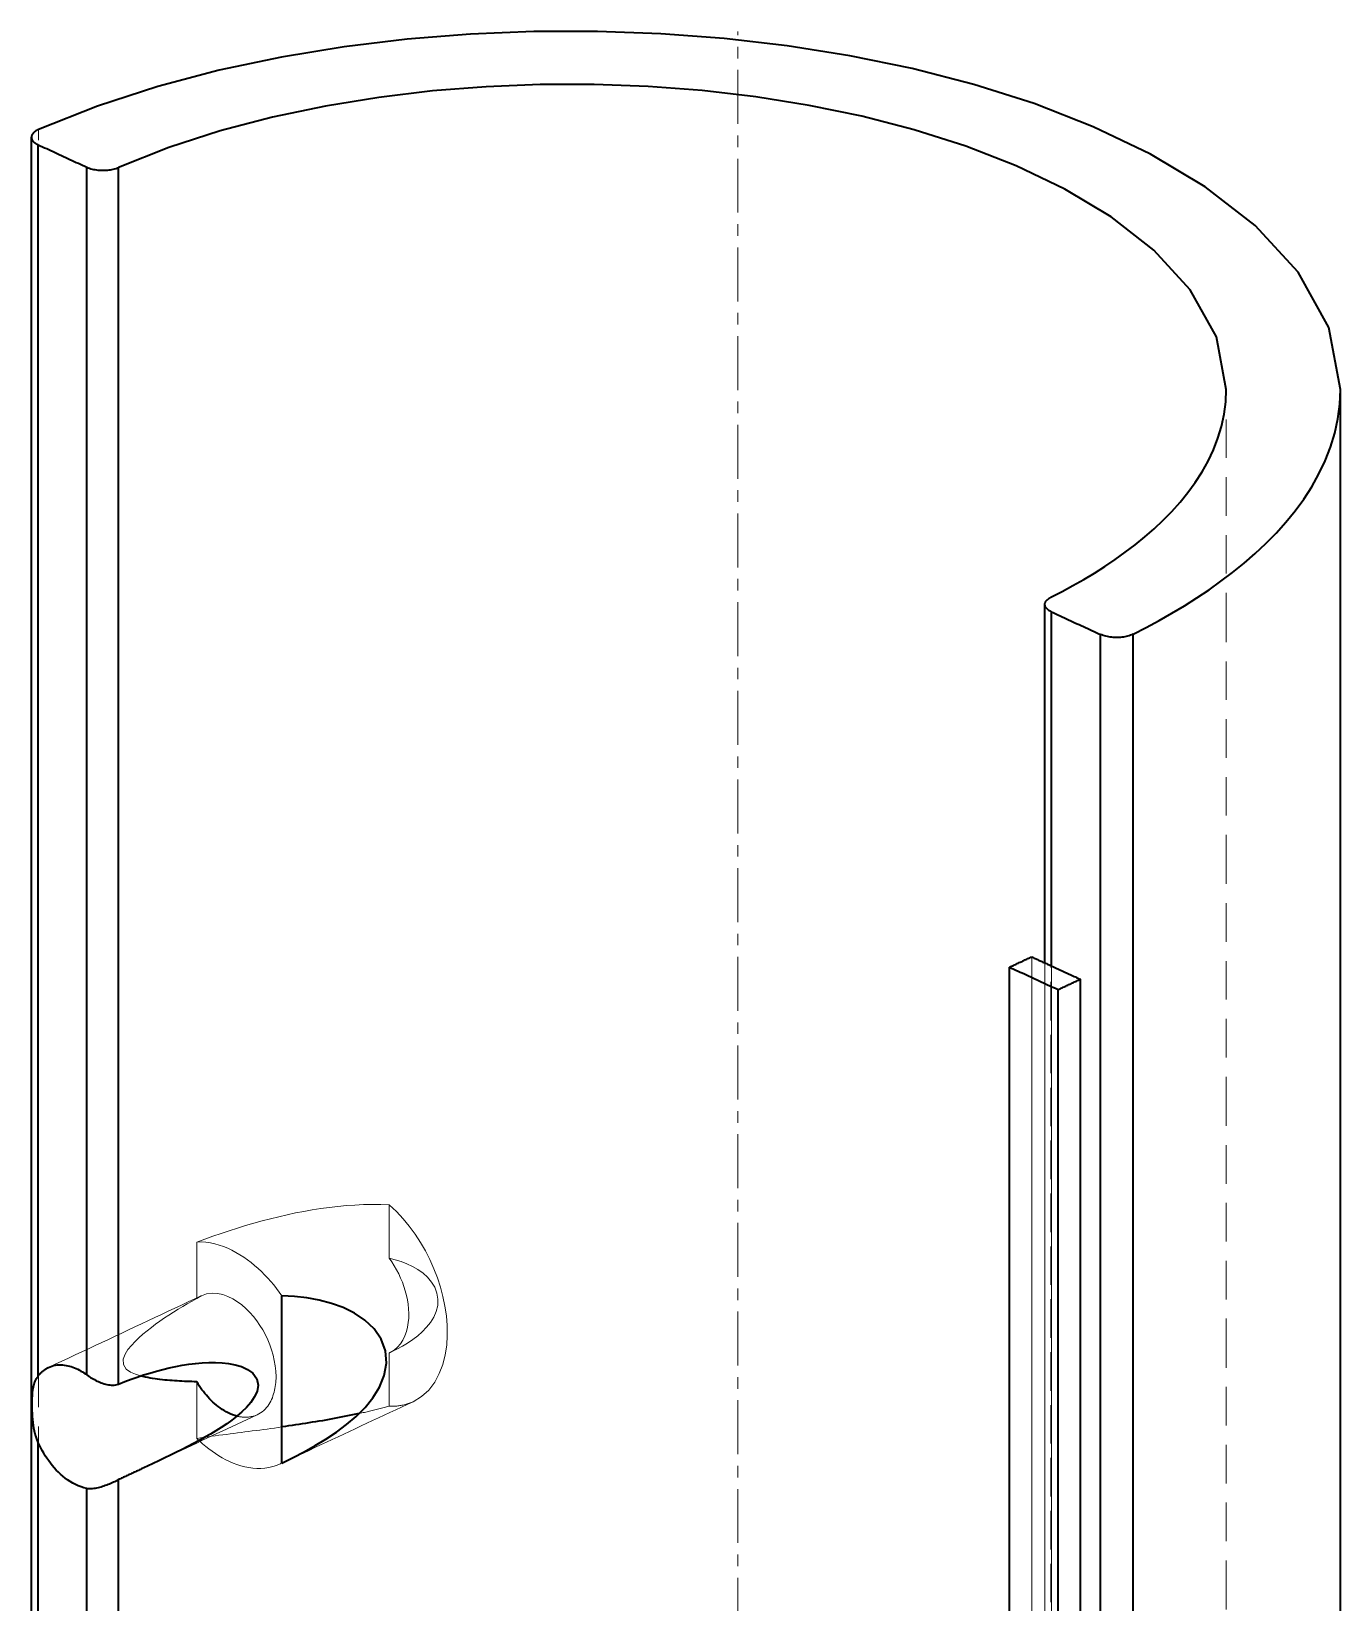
# Model space of a CAD drawing. Header units: millimetres. Extents: x 10 to 410, y 10 to 287.
# Drawn here: x 331.84 to 348.81, y 157.63 to 178 of the extents above; entities that cross this region are included whole.
import ezdxf

# ---------------------------------------------------------------- set-up
doc = ezdxf.new("R2010")
doc.units = ezdxf.units.MM
doc.linetypes.add('CENTER', pattern=[1.15, 0.7, -0.15, 0.15, -0.15])
doc.linetypes.add('DASHED', pattern=[0.75, 0.5, -0.25])
for name, color, linetype, lineweight in [('CENTER', 4, 'CENTER', 13), ('HIDDEN', 8, 'DASHED', 18), ('VISIBLE', 7, 'CONTINUOUS', 35)]:
    doc.layers.add(name, color=color, linetype=linetype, lineweight=lineweight)

msp = doc.modelspace()

# ---------------------------------------------------------------- linework, layer by layer
at = {"layer": 'CENTER'}
msp.add_line((341, 94), (341, 178), dxfattribs=at)
at = {"layer": 'HIDDEN'}
for points in [[(331.933, 104.587), (331.933, 107.723), (331.933, 110.86), (331.933, 113.997), (331.933, 117.133), (331.933, 120.27), (331.933, 123.406), (331.933, 126.543), (331.933, 129.679), (331.933, 132.816), (331.933, 135.953), (331.933, 139.089), (331.933, 142.226), (331.933, 145.362), (331.933, 148.499), (331.933, 151.635), (331.933, 154.772), (331.933, 157.909), (331.933, 161.045), (331.933, 164.182), (331.933, 167.318), (331.933, 170.455), (331.933, 173.591), (331.933, 176.728)], [(347.331, 101.215), (347.331, 104.351), (347.331, 107.488), (347.331, 110.624), (347.331, 113.761), (347.331, 116.897), (347.331, 120.034), (347.331, 123.171), (347.331, 126.307), (347.331, 129.444), (347.331, 132.58), (347.331, 135.717), (347.331, 138.853), (347.331, 141.99), (347.331, 145.127), (347.331, 148.263), (347.331, 151.4), (347.331, 154.536), (347.331, 157.673), (347.331, 160.809), (347.331, 163.946), (347.331, 167.082), (347.331, 170.219), (347.331, 173.356)], [(345.058, 154.887), (345.058, 155.573), (345.058, 156.259), (345.058, 156.945), (345.058, 157.631), (345.058, 158.317), (345.058, 159.003), (345.058, 159.689), (345.058, 160.374), (345.058, 161.06), (345.058, 161.746), (345.058, 162.432), (345.058, 163.118), (345.058, 163.804), (345.058, 164.49), (345.058, 165.176), (345.058, 165.862), (345.058, 166.548), (345.058, 167.234), (345.058, 167.92), (345.058, 168.606), (345.058, 169.292), (345.058, 169.978), (345.058, 170.663)], [(344.808, 154.768), (344.808, 155.256), (344.808, 155.745), (344.808, 156.233), (344.808, 156.721), (344.808, 157.21), (344.808, 157.698), (344.808, 158.187), (344.808, 158.675), (344.808, 159.163), (344.808, 159.652), (344.808, 160.14), (344.808, 160.628), (344.808, 161.117), (344.808, 161.605), (344.808, 162.094), (344.808, 162.582), (344.808, 163.07), (344.808, 163.559), (344.808, 164.047), (344.808, 164.536), (344.808, 165.024), (344.808, 165.512), (344.808, 166.001)], [(344.979, 154.84), (344.979, 155.322), (344.979, 155.803), (344.979, 156.285), (344.979, 156.767), (344.979, 157.249), (344.979, 157.731), (344.979, 158.213), (344.979, 158.694), (344.979, 159.176), (344.979, 159.658), (344.979, 160.14), (344.979, 160.622), (344.979, 161.103), (344.979, 161.585), (344.979, 162.067), (344.979, 162.549), (344.979, 163.031), (344.979, 163.513), (344.979, 163.994), (344.979, 164.476), (344.979, 164.958), (344.979, 165.44), (344.979, 165.922)], [(345.067, 154.812), (345.067, 155.293), (345.067, 155.774), (345.067, 156.255), (345.067, 156.737), (345.067, 157.218), (345.067, 157.699), (345.067, 158.181), (345.067, 158.662), (345.067, 159.143), (345.067, 159.624), (345.067, 160.106), (345.067, 160.587), (345.067, 161.068), (345.067, 161.55), (345.067, 162.031), (345.067, 162.512), (345.067, 162.994), (345.067, 163.475), (345.067, 163.956), (345.067, 164.437), (345.067, 164.919), (345.067, 165.4), (345.067, 165.881)], [(333.984, 162.302), (334.088, 162.34), (334.193, 162.378), (334.298, 162.414), (334.404, 162.449), (334.51, 162.483), (334.616, 162.515), (334.723, 162.547), (334.83, 162.576), (334.938, 162.604), (335.046, 162.631), (335.154, 162.656), (335.263, 162.679), (335.372, 162.7), (335.482, 162.719), (335.592, 162.736), (335.702, 162.751), (335.813, 162.764), (335.923, 162.774), (336.034, 162.782), (336.145, 162.787), (336.257, 162.789), (336.368, 162.789), (336.479, 162.785)], [(336.479, 162.093), (336.479, 162.123), (336.479, 162.153), (336.479, 162.183), (336.479, 162.213), (336.479, 162.243), (336.479, 162.273), (336.479, 162.304), (336.479, 162.334), (336.479, 162.364), (336.479, 162.394), (336.479, 162.424), (336.479, 162.454), (336.479, 162.484), (336.479, 162.514), (336.479, 162.544), (336.479, 162.574), (336.479, 162.604), (336.479, 162.634), (336.479, 162.664), (336.479, 162.695), (336.479, 162.725), (336.479, 162.755), (336.479, 162.785)], [(336.788, 160.232), (336.897, 160.298), (336.991, 160.383), (337.068, 160.484), (337.128, 160.596), (337.173, 160.715), (337.205, 160.838), (337.224, 160.964), (337.232, 161.091), (337.23, 161.218), (337.22, 161.345), (337.201, 161.471), (337.175, 161.595), (337.142, 161.718), (337.103, 161.839), (337.057, 161.957), (337.005, 162.074), (336.947, 162.187), (336.883, 162.297), (336.814, 162.404), (336.739, 162.506), (336.658, 162.604), (336.572, 162.698), (336.479, 162.785)], [(333.984, 162.302), (334.043, 162.303), (334.102, 162.299), (334.16, 162.291), (334.218, 162.278), (334.275, 162.262), (334.331, 162.243), (334.386, 162.221), (334.439, 162.196), (334.492, 162.168), (334.543, 162.138), (334.592, 162.106), (334.641, 162.072), (334.688, 162.036), (334.734, 161.999), (334.778, 161.96), (334.821, 161.92), (334.863, 161.878), (334.904, 161.835), (334.943, 161.791), (334.981, 161.746), (335.018, 161.699), (335.054, 161.652), (335.088, 161.604)], [(333.984, 161.569), (333.984, 161.6), (333.984, 161.632), (333.984, 161.664), (333.984, 161.696), (333.984, 161.728), (333.984, 161.76), (333.984, 161.792), (333.984, 161.824), (333.984, 161.855), (333.984, 161.887), (333.984, 161.919), (333.984, 161.951), (333.984, 161.983), (333.984, 162.015), (333.984, 162.047), (333.984, 162.079), (333.984, 162.11), (333.984, 162.142), (333.984, 162.174), (333.984, 162.206), (333.984, 162.238), (333.984, 162.27), (333.984, 162.302)], [(336.506, 160.877), (336.578, 160.913), (336.649, 160.951), (336.717, 160.992), (336.784, 161.037), (336.848, 161.086), (336.908, 161.139), (336.964, 161.197), (337.014, 161.26), (337.056, 161.329), (337.088, 161.403), (337.107, 161.481), (337.111, 161.561), (337.098, 161.64), (337.07, 161.715), (337.028, 161.784), (336.976, 161.845), (336.917, 161.899), (336.851, 161.945), (336.781, 161.985), (336.709, 162.02), (336.634, 162.049), (336.557, 162.073), (336.479, 162.093)], [(336.489, 160.87), (336.541, 160.899), (336.586, 160.937), (336.625, 160.982), (336.657, 161.032), (336.683, 161.086), (336.703, 161.142), (336.717, 161.199), (336.726, 161.258), (336.732, 161.317), (336.733, 161.376), (336.73, 161.436), (336.724, 161.495), (336.715, 161.553), (336.702, 161.611), (336.687, 161.669), (336.67, 161.726), (336.65, 161.781), (336.627, 161.836), (336.602, 161.89), (336.575, 161.943), (336.545, 161.994), (336.513, 162.044), (336.479, 162.093)], [(332.063, 160.677), (332.149, 160.717), (332.235, 160.758), (332.321, 160.798), (332.408, 160.839), (332.494, 160.879), (332.58, 160.919), (332.666, 160.96), (332.752, 161), (332.839, 161.04), (332.925, 161.081), (333.011, 161.121), (333.097, 161.162), (333.183, 161.202), (333.269, 161.242), (333.356, 161.283), (333.442, 161.323), (333.528, 161.363), (333.614, 161.404), (333.7, 161.444), (333.787, 161.485), (333.873, 161.525), (333.959, 161.565), (334.045, 161.606)], [(333.255, 160.566), (333.189, 160.587), (333.125, 160.615), (333.069, 160.656), (333.032, 160.714), (333.031, 160.783), (333.055, 160.849), (333.092, 160.908), (333.136, 160.962), (333.184, 161.013), (333.234, 161.062), (333.286, 161.108), (333.34, 161.152), (333.395, 161.196), (333.45, 161.237), (333.507, 161.278), (333.565, 161.318), (333.623, 161.356), (333.682, 161.394), (333.741, 161.43), (333.801, 161.466), (333.861, 161.501), (333.922, 161.535), (333.984, 161.569)], [(333.984, 161.569), (333.986, 161.57), (333.989, 161.572), (333.991, 161.574), (333.994, 161.576), (333.996, 161.578), (333.999, 161.579), (334.001, 161.581), (334.004, 161.583), (334.007, 161.585), (334.009, 161.586), (334.012, 161.588), (334.015, 161.59), (334.017, 161.591), (334.02, 161.593), (334.023, 161.594), (334.026, 161.596), (334.028, 161.597), (334.031, 161.599), (334.034, 161.6), (334.037, 161.602), (334.039, 161.603), (334.042, 161.604), (334.045, 161.606)], [(334.045, 161.606), (334.112, 161.629), (334.182, 161.638), (334.253, 161.635), (334.322, 161.62), (334.388, 161.597), (334.452, 161.566), (334.512, 161.528), (334.569, 161.486), (334.622, 161.44), (334.672, 161.389), (334.719, 161.336), (334.762, 161.28), (334.802, 161.222), (334.839, 161.162), (334.873, 161.099), (334.903, 161.036), (334.93, 160.97), (334.954, 160.903), (334.973, 160.835), (334.989, 160.766), (335.001, 160.697), (335.009, 160.626), (335.011, 160.556)], [(336.479, 160.865), (336.48, 160.866), (336.481, 160.866), (336.483, 160.867), (336.484, 160.867), (336.485, 160.868), (336.486, 160.868), (336.487, 160.869), (336.488, 160.869), (336.489, 160.87), (336.491, 160.87), (336.492, 160.871), (336.493, 160.871), (336.494, 160.872), (336.495, 160.872), (336.496, 160.873), (336.498, 160.873), (336.499, 160.874), (336.5, 160.875), (336.501, 160.875), (336.502, 160.876), (336.503, 160.876), (336.504, 160.877), (336.506, 160.877)], [(336.479, 160.865), (336.48, 160.865), (336.48, 160.865), (336.48, 160.866), (336.481, 160.866), (336.481, 160.866), (336.482, 160.866), (336.482, 160.866), (336.483, 160.867), (336.483, 160.867), (336.484, 160.867), (336.484, 160.867), (336.484, 160.867), (336.485, 160.868), (336.485, 160.868), (336.486, 160.868), (336.486, 160.868), (336.487, 160.868), (336.487, 160.869), (336.488, 160.869), (336.488, 160.869), (336.488, 160.869), (336.489, 160.869), (336.489, 160.87)], [(336.479, 160.173), (336.479, 160.203), (336.479, 160.233), (336.479, 160.264), (336.479, 160.294), (336.479, 160.324), (336.479, 160.354), (336.479, 160.384), (336.479, 160.414), (336.479, 160.444), (336.479, 160.474), (336.479, 160.504), (336.479, 160.534), (336.479, 160.564), (336.479, 160.594), (336.479, 160.624), (336.479, 160.654), (336.479, 160.685), (336.479, 160.715), (336.479, 160.745), (336.479, 160.775), (336.479, 160.805), (336.479, 160.835), (336.479, 160.865)], [(336.489, 160.87), (336.49, 160.87), (336.491, 160.87), (336.491, 160.871), (336.492, 160.871), (336.493, 160.871), (336.494, 160.872), (336.494, 160.872), (336.495, 160.872), (336.496, 160.873), (336.496, 160.873), (336.497, 160.873), (336.498, 160.874), (336.499, 160.874), (336.499, 160.874), (336.5, 160.875), (336.501, 160.875), (336.501, 160.875), (336.502, 160.876), (336.503, 160.876), (336.503, 160.876), (336.504, 160.877), (336.505, 160.877), (336.506, 160.877)], [(335.011, 160.556), (335.011, 160.53), (335.01, 160.505), (335.008, 160.48), (335.006, 160.455), (335.002, 160.43), (334.998, 160.405), (334.993, 160.38), (334.987, 160.356), (334.98, 160.332), (334.972, 160.308), (334.964, 160.284), (334.954, 160.261), (334.943, 160.238), (334.93, 160.216), (334.917, 160.195), (334.903, 160.174), (334.887, 160.155), (334.87, 160.136), (334.852, 160.119), (334.832, 160.102), (334.812, 160.088), (334.79, 160.075), (334.768, 160.063)], [(333.984, 159.757), (333.984, 159.789), (333.984, 159.821), (333.984, 159.853), (333.984, 159.885), (333.984, 159.916), (333.984, 159.948), (333.984, 159.98), (333.984, 160.012), (333.984, 160.044), (333.984, 160.076), (333.984, 160.108), (333.984, 160.14), (333.984, 160.171), (333.984, 160.203), (333.984, 160.235), (333.984, 160.267), (333.984, 160.299), (333.984, 160.331), (333.984, 160.363), (333.984, 160.395), (333.984, 160.426), (333.984, 160.458), (333.984, 160.49)], [(335.066, 159.426), (335.141, 159.461), (335.216, 159.496), (335.291, 159.531), (335.366, 159.566), (335.441, 159.601), (335.515, 159.636), (335.59, 159.671), (335.665, 159.706), (335.74, 159.741), (335.815, 159.777), (335.89, 159.812), (335.965, 159.847), (336.039, 159.882), (336.114, 159.917), (336.189, 159.952), (336.264, 159.987), (336.339, 160.022), (336.414, 160.057), (336.488, 160.092), (336.563, 160.127), (336.638, 160.162), (336.713, 160.197), (336.788, 160.232)], [(336.479, 160.173), (336.462, 160.169), (336.445, 160.164), (336.429, 160.16), (336.412, 160.155), (336.395, 160.151), (336.378, 160.147), (336.361, 160.142), (336.344, 160.138), (336.327, 160.134), (336.31, 160.13), (336.293, 160.125), (336.276, 160.121), (336.259, 160.117), (336.242, 160.113), (336.225, 160.109), (336.208, 160.105), (336.191, 160.101), (336.174, 160.097), (336.157, 160.094), (336.14, 160.09), (336.123, 160.086), (336.106, 160.082), (336.089, 160.079)], [(336.479, 160.173), (336.493, 160.173), (336.507, 160.173), (336.52, 160.173), (336.534, 160.173), (336.548, 160.174), (336.562, 160.174), (336.576, 160.176), (336.589, 160.177), (336.603, 160.179), (336.617, 160.181), (336.63, 160.183), (336.644, 160.185), (336.657, 160.188), (336.671, 160.191), (336.684, 160.195), (336.698, 160.198), (336.711, 160.202), (336.724, 160.207), (336.737, 160.211), (336.75, 160.216), (336.763, 160.221), (336.775, 160.227), (336.788, 160.232)], [(333.268, 159.36), (333.333, 159.391), (333.398, 159.421), (333.464, 159.452), (333.529, 159.483), (333.594, 159.513), (333.659, 159.544), (333.724, 159.574), (333.79, 159.605), (333.855, 159.635), (333.92, 159.666), (333.985, 159.696), (334.051, 159.727), (334.116, 159.758), (334.181, 159.788), (334.246, 159.819), (334.311, 159.849), (334.377, 159.88), (334.442, 159.91), (334.507, 159.941), (334.572, 159.971), (334.637, 160.002), (334.703, 160.033), (334.768, 160.063)], [(334.768, 160.063), (334.757, 160.058), (334.746, 160.054), (334.735, 160.05), (334.724, 160.046), (334.713, 160.043), (334.702, 160.04), (334.69, 160.038), (334.679, 160.035), (334.667, 160.034), (334.656, 160.032), (334.644, 160.031), (334.632, 160.031), (334.621, 160.03), (334.609, 160.03), (334.597, 160.031), (334.586, 160.031), (334.574, 160.033), (334.562, 160.034), (334.551, 160.035), (334.539, 160.037), (334.528, 160.04), (334.516, 160.042), (334.505, 160.045)], [(335.088, 159.905), (335.04, 159.898), (334.992, 159.891), (334.944, 159.885), (334.896, 159.878), (334.848, 159.872), (334.8, 159.865), (334.752, 159.859), (334.704, 159.853), (334.656, 159.846), (334.608, 159.84), (334.56, 159.834), (334.512, 159.827), (334.464, 159.821), (334.416, 159.815), (334.368, 159.808), (334.32, 159.802), (334.272, 159.796), (334.224, 159.79), (334.176, 159.783), (334.128, 159.777), (334.08, 159.77), (334.032, 159.764), (333.984, 159.757)], [(335.066, 159.426), (335.018, 159.406), (334.968, 159.39), (334.917, 159.378), (334.866, 159.37), (334.813, 159.366), (334.761, 159.367), (334.709, 159.37), (334.657, 159.378), (334.606, 159.388), (334.555, 159.401), (334.505, 159.417), (334.457, 159.436), (334.409, 159.456), (334.361, 159.479), (334.315, 159.504), (334.27, 159.53), (334.226, 159.559), (334.183, 159.589), (334.141, 159.62), (334.1, 159.652), (334.06, 159.686), (334.022, 159.721), (333.984, 159.757)], [(335.088, 159.437), (335.087, 159.436), (335.086, 159.436), (335.085, 159.435), (335.084, 159.435), (335.083, 159.434), (335.082, 159.434), (335.081, 159.433), (335.08, 159.433), (335.08, 159.432), (335.079, 159.432), (335.078, 159.431), (335.077, 159.431), (335.076, 159.43), (335.075, 159.43), (335.074, 159.429), (335.073, 159.429), (335.072, 159.429), (335.071, 159.428), (335.07, 159.428), (335.069, 159.427), (335.068, 159.427), (335.067, 159.426), (335.066, 159.426)]]:
    msp.add_lwpolyline(points, dxfattribs=at)
at = {"layer": 'VISIBLE'}
for points in [[(348.812, 173.356), (348.661, 174.16), (348.262, 174.877), (347.705, 175.482), (347.056, 175.987), (346.35, 176.41), (345.607, 176.765), (344.84, 177.064), (344.056, 177.313), (343.259, 177.519), (342.452, 177.684), (341.639, 177.814), (340.821, 177.908), (340, 177.97), (339.178, 178), (338.355, 177.998), (337.532, 177.965), (336.711, 177.899), (335.894, 177.801), (335.082, 177.667), (334.276, 177.497), (333.48, 177.287), (332.697, 177.032), (331.933, 176.728)], [(347.331, 173.356), (347.203, 174.04), (346.863, 174.65), (346.39, 175.165), (345.837, 175.595), (345.237, 175.955), (344.606, 176.258), (343.953, 176.512), (343.286, 176.725), (342.608, 176.9), (341.922, 177.041), (341.23, 177.152), (340.535, 177.233), (339.836, 177.286), (339.136, 177.312), (338.436, 177.311), (337.736, 177.283), (337.038, 177.228), (336.343, 177.144), (335.651, 177.032), (334.966, 176.888), (334.289, 176.71), (333.622, 176.494), (332.971, 176.237)], [(331.933, 176.728), (331.927, 176.725), (331.921, 176.723), (331.916, 176.72), (331.91, 176.717), (331.905, 176.714), (331.899, 176.711), (331.894, 176.707), (331.889, 176.704), (331.884, 176.7), (331.879, 176.696), (331.874, 176.692), (331.87, 176.688), (331.865, 176.683), (331.861, 176.679), (331.857, 176.674), (331.854, 176.669), (331.85, 176.664), (331.847, 176.658), (331.845, 176.652), (331.843, 176.646), (331.841, 176.64), (331.841, 176.634), (331.84, 176.628)], [(331.84, 176.628), (331.841, 176.622), (331.841, 176.616), (331.843, 176.61), (331.845, 176.604), (331.847, 176.599), (331.85, 176.594), (331.853, 176.588), (331.856, 176.583), (331.86, 176.579), (331.864, 176.574), (331.868, 176.57), (331.872, 176.566), (331.877, 176.562), (331.882, 176.558), (331.886, 176.554), (331.891, 176.551), (331.896, 176.547), (331.901, 176.544), (331.906, 176.541), (331.912, 176.538), (331.917, 176.536), (331.922, 176.533), (331.928, 176.53)], [(331.84, 104.487), (331.84, 107.624), (331.84, 110.76), (331.84, 113.897), (331.84, 117.033), (331.84, 120.17), (331.84, 123.306), (331.84, 126.443), (331.84, 129.579), (331.84, 132.716), (331.84, 135.853), (331.84, 138.989), (331.84, 142.126), (331.84, 145.262), (331.84, 148.399), (331.84, 151.535), (331.84, 154.672), (331.84, 157.809), (331.84, 160.945), (331.84, 164.082), (331.84, 167.218), (331.84, 170.355), (331.84, 173.491), (331.84, 176.628)], [(331.928, 176.53), (331.955, 176.518), (331.983, 176.505), (332.01, 176.492), (332.038, 176.48), (332.065, 176.467), (332.093, 176.454), (332.12, 176.442), (332.147, 176.429), (332.175, 176.416), (332.202, 176.404), (332.23, 176.391), (332.257, 176.378), (332.285, 176.366), (332.312, 176.353), (332.34, 176.34), (332.367, 176.328), (332.395, 176.315), (332.422, 176.302), (332.449, 176.29), (332.477, 176.277), (332.504, 176.264), (332.532, 176.252), (332.559, 176.239)], [(331.928, 160.565), (331.928, 161.26), (331.928, 161.954), (331.928, 162.648), (331.928, 163.342), (331.928, 164.036), (331.928, 164.73), (331.928, 165.424), (331.928, 166.118), (331.928, 166.813), (331.928, 167.507), (331.928, 168.201), (331.928, 168.895), (331.928, 169.589), (331.928, 170.283), (331.928, 170.977), (331.928, 171.671), (331.928, 172.366), (331.928, 173.06), (331.928, 173.754), (331.928, 174.448), (331.928, 175.142), (331.928, 175.836), (331.928, 176.53)], [(332.559, 176.239), (332.576, 176.232), (332.593, 176.226), (332.611, 176.22), (332.629, 176.215), (332.646, 176.211), (332.664, 176.208), (332.683, 176.205), (332.701, 176.203), (332.719, 176.201), (332.737, 176.2), (332.756, 176.199), (332.774, 176.199), (332.792, 176.2), (332.811, 176.201), (332.829, 176.202), (332.847, 176.204), (332.865, 176.207), (332.883, 176.21), (332.901, 176.214), (332.919, 176.219), (332.937, 176.224), (332.954, 176.23), (332.971, 176.237)], [(332.559, 160.579), (332.559, 161.26), (332.559, 161.94), (332.559, 162.621), (332.559, 163.302), (332.559, 163.983), (332.559, 164.664), (332.559, 165.345), (332.559, 166.026), (332.559, 166.707), (332.559, 167.388), (332.559, 168.068), (332.559, 168.749), (332.559, 169.43), (332.559, 170.111), (332.559, 170.792), (332.559, 171.473), (332.559, 172.154), (332.559, 172.835), (332.559, 173.516), (332.559, 174.196), (332.559, 174.877), (332.559, 175.558), (332.559, 176.239)], [(332.971, 160.46), (332.971, 161.146), (332.971, 161.832), (332.971, 162.518), (332.971, 163.204), (332.971, 163.89), (332.971, 164.576), (332.971, 165.262), (332.971, 165.948), (332.971, 166.634), (332.971, 167.32), (332.971, 168.006), (332.971, 168.691), (332.971, 169.377), (332.971, 170.063), (332.971, 170.749), (332.971, 171.435), (332.971, 172.121), (332.971, 172.807), (332.971, 173.493), (332.971, 174.179), (332.971, 174.865), (332.971, 175.551), (332.971, 176.237)], [(345.058, 170.663), (345.202, 170.737), (345.343, 170.814), (345.483, 170.893), (345.621, 170.976), (345.757, 171.063), (345.891, 171.153), (346.022, 171.246), (346.15, 171.344), (346.274, 171.446), (346.396, 171.552), (346.513, 171.662), (346.625, 171.777), (346.732, 171.898), (346.834, 172.023), (346.928, 172.153), (347.016, 172.288), (347.094, 172.429), (347.163, 172.574), (347.222, 172.724), (347.269, 172.878), (347.303, 173.035), (347.324, 173.195), (347.331, 173.356)], [(346.124, 170.185), (346.293, 170.271), (346.46, 170.361), (346.626, 170.455), (346.789, 170.552), (346.949, 170.654), (347.107, 170.76), (347.262, 170.87), (347.413, 170.985), (347.561, 171.104), (347.704, 171.229), (347.843, 171.359), (347.976, 171.495), (348.103, 171.636), (348.223, 171.784), (348.335, 171.937), (348.438, 172.096), (348.532, 172.262), (348.614, 172.433), (348.683, 172.61), (348.739, 172.792), (348.779, 172.977), (348.804, 173.166), (348.812, 173.356)], [(348.812, 101.215), (348.812, 104.351), (348.812, 107.488), (348.812, 110.624), (348.812, 113.761), (348.812, 116.897), (348.812, 120.034), (348.812, 123.171), (348.812, 126.307), (348.812, 129.444), (348.812, 132.58), (348.812, 135.717), (348.812, 138.853), (348.812, 141.99), (348.812, 145.127), (348.812, 148.263), (348.812, 151.4), (348.812, 154.536), (348.812, 157.673), (348.812, 160.809), (348.812, 163.946), (348.812, 167.082), (348.812, 170.219), (348.812, 173.356)], [(344.979, 170.57), (344.98, 170.575), (344.98, 170.581), (344.982, 170.586), (344.983, 170.592), (344.985, 170.597), (344.988, 170.602), (344.99, 170.607), (344.993, 170.612), (344.997, 170.616), (345, 170.621), (345.004, 170.625), (345.008, 170.629), (345.012, 170.633), (345.016, 170.636), (345.021, 170.64), (345.025, 170.643), (345.03, 170.646), (345.034, 170.65), (345.039, 170.653), (345.044, 170.655), (345.049, 170.658), (345.054, 170.661), (345.058, 170.663)], [(345.067, 170.472), (345.062, 170.475), (345.056, 170.477), (345.051, 170.48), (345.046, 170.483), (345.04, 170.486), (345.035, 170.489), (345.03, 170.493), (345.025, 170.496), (345.021, 170.5), (345.016, 170.504), (345.012, 170.508), (345.007, 170.512), (345.003, 170.516), (344.999, 170.521), (344.995, 170.525), (344.992, 170.53), (344.989, 170.535), (344.986, 170.541), (344.984, 170.546), (344.982, 170.552), (344.981, 170.558), (344.98, 170.564), (344.979, 170.57)], [(344.979, 165.922), (344.979, 166.124), (344.979, 166.326), (344.979, 166.528), (344.979, 166.73), (344.979, 166.932), (344.979, 167.134), (344.979, 167.336), (344.979, 167.538), (344.979, 167.741), (344.979, 167.943), (344.979, 168.145), (344.979, 168.347), (344.979, 168.549), (344.979, 168.751), (344.979, 168.953), (344.979, 169.155), (344.979, 169.357), (344.979, 169.559), (344.979, 169.761), (344.979, 169.964), (344.979, 170.166), (344.979, 170.368), (344.979, 170.57)], [(345.067, 170.472), (345.095, 170.459), (345.122, 170.447), (345.149, 170.434), (345.177, 170.421), (345.204, 170.409), (345.232, 170.396), (345.259, 170.383), (345.287, 170.371), (345.314, 170.358), (345.342, 170.346), (345.369, 170.333), (345.396, 170.32), (345.424, 170.308), (345.451, 170.295), (345.479, 170.282), (345.506, 170.27), (345.534, 170.257), (345.561, 170.244), (345.589, 170.232), (345.616, 170.219), (345.643, 170.206), (345.671, 170.194), (345.698, 170.181)], [(345.067, 165.881), (345.067, 166.081), (345.067, 166.28), (345.067, 166.48), (345.067, 166.68), (345.067, 166.879), (345.067, 167.079), (345.067, 167.278), (345.067, 167.478), (345.067, 167.678), (345.067, 167.877), (345.067, 168.077), (345.067, 168.276), (345.067, 168.476), (345.067, 168.676), (345.067, 168.875), (345.067, 169.075), (345.067, 169.274), (345.067, 169.474), (345.067, 169.674), (345.067, 169.873), (345.067, 170.073), (345.067, 170.272), (345.067, 170.472)], [(346.124, 170.185), (346.106, 170.177), (346.089, 170.17), (346.071, 170.164), (346.052, 170.159), (346.034, 170.154), (346.015, 170.151), (345.997, 170.147), (345.978, 170.145), (345.959, 170.143), (345.94, 170.142), (345.921, 170.141), (345.902, 170.141), (345.883, 170.141), (345.864, 170.143), (345.845, 170.144), (345.826, 170.146), (345.807, 170.149), (345.789, 170.152), (345.77, 170.157), (345.752, 170.161), (345.734, 170.167), (345.716, 170.174), (345.698, 170.181)], [(345.698, 154.216), (345.698, 154.91), (345.698, 155.604), (345.698, 156.299), (345.698, 156.993), (345.698, 157.687), (345.698, 158.381), (345.698, 159.075), (345.698, 159.769), (345.698, 160.463), (345.698, 161.157), (345.698, 161.851), (345.698, 162.546), (345.698, 163.24), (345.698, 163.934), (345.698, 164.628), (345.698, 165.322), (345.698, 166.016), (345.698, 166.71), (345.698, 167.404), (345.698, 168.099), (345.698, 168.793), (345.698, 169.487), (345.698, 170.181)], [(346.124, 98.044), (346.124, 101.18), (346.124, 104.317), (346.124, 107.453), (346.124, 110.59), (346.124, 113.727), (346.124, 116.863), (346.124, 120), (346.124, 123.136), (346.124, 126.273), (346.124, 129.409), (346.124, 132.546), (346.124, 135.683), (346.124, 138.819), (346.124, 141.956), (346.124, 145.092), (346.124, 148.229), (346.124, 151.365), (346.124, 154.502), (346.124, 157.639), (346.124, 160.775), (346.124, 163.912), (346.124, 167.048), (346.124, 170.185)], [(344.521, 165.866), (344.533, 165.872), (344.546, 165.878), (344.558, 165.884), (344.571, 165.89), (344.583, 165.896), (344.596, 165.902), (344.608, 165.907), (344.621, 165.913), (344.633, 165.919), (344.646, 165.925), (344.658, 165.931), (344.67, 165.937), (344.683, 165.942), (344.695, 165.948), (344.708, 165.954), (344.72, 165.96), (344.733, 165.966), (344.745, 165.972), (344.758, 165.978), (344.77, 165.983), (344.783, 165.989), (344.795, 165.995), (344.808, 166.001)], [(344.521, 102.907), (344.521, 105.644), (344.521, 108.382), (344.521, 111.119), (344.521, 113.856), (344.521, 116.594), (344.521, 119.331), (344.521, 122.069), (344.521, 124.806), (344.521, 127.543), (344.521, 130.281), (344.521, 133.018), (344.521, 135.755), (344.521, 138.493), (344.521, 141.23), (344.521, 143.968), (344.521, 146.705), (344.521, 149.442), (344.521, 152.18), (344.521, 154.917), (344.521, 157.654), (344.521, 160.392), (344.521, 163.129), (344.521, 165.866)], [(344.521, 165.866), (344.548, 165.854), (344.576, 165.841), (344.603, 165.829), (344.631, 165.816), (344.658, 165.803), (344.685, 165.791), (344.713, 165.778), (344.74, 165.765), (344.768, 165.753), (344.795, 165.74), (344.823, 165.727), (344.85, 165.715), (344.877, 165.702), (344.905, 165.689), (344.932, 165.677), (344.96, 165.664), (344.987, 165.651), (345.015, 165.639), (345.042, 165.626), (345.069, 165.613), (345.097, 165.601), (345.124, 165.588), (345.152, 165.576)], [(344.808, 166.001), (344.819, 165.996), (344.83, 165.99), (344.842, 165.985), (344.853, 165.98), (344.864, 165.975), (344.875, 165.97), (344.887, 165.964), (344.898, 165.959), (344.909, 165.954), (344.92, 165.949), (344.932, 165.944), (344.943, 165.938), (344.954, 165.933), (344.966, 165.928), (344.977, 165.923), (344.988, 165.918), (344.999, 165.912), (345.011, 165.907), (345.022, 165.902), (345.033, 165.897), (345.045, 165.892), (345.056, 165.886), (345.067, 165.881)], [(345.067, 165.881), (345.083, 165.874), (345.099, 165.866), (345.116, 165.859), (345.132, 165.851), (345.148, 165.844), (345.164, 165.837), (345.18, 165.829), (345.196, 165.822), (345.212, 165.814), (345.229, 165.807), (345.245, 165.799), (345.261, 165.792), (345.277, 165.784), (345.293, 165.777), (345.309, 165.77), (345.326, 165.762), (345.342, 165.755), (345.358, 165.747), (345.374, 165.74), (345.39, 165.732), (345.406, 165.725), (345.423, 165.717), (345.439, 165.71)], [(345.152, 165.576), (345.164, 165.581), (345.177, 165.587), (345.189, 165.593), (345.202, 165.599), (345.214, 165.605), (345.227, 165.611), (345.239, 165.616), (345.252, 165.622), (345.264, 165.628), (345.277, 165.634), (345.289, 165.64), (345.301, 165.646), (345.314, 165.651), (345.326, 165.657), (345.339, 165.663), (345.351, 165.669), (345.364, 165.675), (345.376, 165.681), (345.389, 165.687), (345.401, 165.692), (345.414, 165.698), (345.426, 165.704), (345.439, 165.71)], [(345.439, 154.599), (345.439, 155.082), (345.439, 155.565), (345.439, 156.048), (345.439, 156.531), (345.439, 157.014), (345.439, 157.498), (345.439, 157.981), (345.439, 158.464), (345.439, 158.947), (345.439, 159.43), (345.439, 159.913), (345.439, 160.396), (345.439, 160.879), (345.439, 161.362), (345.439, 161.845), (345.439, 162.328), (345.439, 162.811), (345.439, 163.295), (345.439, 163.778), (345.439, 164.261), (345.439, 164.744), (345.439, 165.227), (345.439, 165.71)], [(345.152, 102.616), (345.152, 105.353), (345.152, 108.091), (345.152, 110.828), (345.152, 113.566), (345.152, 116.303), (345.152, 119.04), (345.152, 121.778), (345.152, 124.515), (345.152, 127.252), (345.152, 129.99), (345.152, 132.727), (345.152, 135.464), (345.152, 138.202), (345.152, 140.939), (345.152, 143.677), (345.152, 146.414), (345.152, 149.151), (345.152, 151.889), (345.152, 154.626), (345.152, 157.363), (345.152, 160.101), (345.152, 162.838), (345.152, 165.576)], [(335.088, 159.437), (335.234, 159.509), (335.378, 159.584), (335.52, 159.664), (335.659, 159.748), (335.795, 159.839), (335.925, 159.936), (336.049, 160.041), (336.165, 160.156), (336.268, 160.282), (336.354, 160.42), (336.415, 160.57), (336.444, 160.73), (336.431, 160.892), (336.375, 161.044), (336.283, 161.178), (336.164, 161.29), (336.029, 161.38), (335.883, 161.452), (335.73, 161.507), (335.572, 161.548), (335.412, 161.577), (335.25, 161.595), (335.088, 161.604)], [(335.088, 159.437), (335.088, 159.531), (335.088, 159.625), (335.088, 159.719), (335.088, 159.813), (335.088, 159.908), (335.088, 160.002), (335.088, 160.096), (335.088, 160.19), (335.088, 160.285), (335.088, 160.379), (335.088, 160.473), (335.088, 160.567), (335.088, 160.662), (335.088, 160.756), (335.088, 160.85), (335.088, 160.944), (335.088, 161.039), (335.088, 161.133), (335.088, 161.227), (335.088, 161.321), (335.088, 161.415), (335.088, 161.51), (335.088, 161.604)], [(331.928, 159.704), (331.913, 159.739), (331.901, 159.776), (331.89, 159.813), (331.881, 159.85), (331.873, 159.888), (331.867, 159.926), (331.862, 159.964), (331.858, 160.003), (331.855, 160.041), (331.852, 160.079), (331.851, 160.118), (331.85, 160.156), (331.849, 160.195), (331.85, 160.234), (331.851, 160.272), (331.853, 160.311), (331.856, 160.349), (331.86, 160.387), (331.867, 160.425), (331.877, 160.462), (331.89, 160.499), (331.907, 160.533), (331.928, 160.565)], [(331.928, 160.565), (331.933, 160.572), (331.937, 160.578), (331.942, 160.583), (331.947, 160.589), (331.952, 160.595), (331.958, 160.601), (331.963, 160.606), (331.968, 160.612), (331.974, 160.617), (331.98, 160.622), (331.986, 160.627), (331.991, 160.632), (331.997, 160.637), (332.004, 160.641), (332.01, 160.646), (332.016, 160.65), (332.023, 160.655), (332.029, 160.659), (332.036, 160.663), (332.042, 160.667), (332.049, 160.67), (332.056, 160.674), (332.063, 160.677)], [(332.063, 160.677), (332.084, 160.686), (332.106, 160.694), (332.128, 160.7), (332.151, 160.704), (332.174, 160.708), (332.197, 160.709), (332.22, 160.71), (332.243, 160.709), (332.266, 160.707), (332.289, 160.703), (332.311, 160.699), (332.334, 160.693), (332.356, 160.687), (332.378, 160.679), (332.399, 160.671), (332.421, 160.662), (332.442, 160.652), (332.462, 160.641), (332.482, 160.63), (332.502, 160.618), (332.521, 160.605), (332.541, 160.592), (332.559, 160.579)], [(332.559, 160.579), (332.575, 160.567), (332.591, 160.557), (332.607, 160.546), (332.624, 160.536), (332.64, 160.527), (332.657, 160.518), (332.675, 160.509), (332.692, 160.5), (332.71, 160.492), (332.727, 160.485), (332.745, 160.478), (332.763, 160.471), (332.782, 160.465), (332.8, 160.46), (332.819, 160.456), (332.838, 160.452), (332.857, 160.449), (332.876, 160.447), (332.896, 160.446), (332.915, 160.447), (332.934, 160.45), (332.953, 160.454), (332.971, 160.46)], [(332.971, 160.46), (333.051, 160.492), (333.132, 160.523), (333.213, 160.551), (333.295, 160.579), (333.377, 160.604), (333.46, 160.628), (333.543, 160.65), (333.627, 160.67), (333.711, 160.688), (333.796, 160.704), (333.881, 160.717), (333.967, 160.728), (334.053, 160.735), (334.139, 160.74), (334.225, 160.74), (334.311, 160.737), (334.397, 160.727), (334.481, 160.711), (334.564, 160.687), (334.642, 160.651), (334.711, 160.6), (334.761, 160.53), (334.779, 160.447)], [(333.984, 160.49), (333.952, 160.491), (333.92, 160.492), (333.888, 160.493), (333.856, 160.494), (333.824, 160.496), (333.792, 160.497), (333.761, 160.499), (333.729, 160.501), (333.697, 160.503), (333.665, 160.505), (333.633, 160.508), (333.601, 160.51), (333.57, 160.513), (333.538, 160.517), (333.506, 160.52), (333.475, 160.524), (333.443, 160.529), (333.411, 160.533), (333.38, 160.539), (333.349, 160.544), (333.317, 160.551), (333.286, 160.558), (333.255, 160.566)], [(334.779, 160.447), (334.765, 160.365), (334.73, 160.289), (334.683, 160.22), (334.628, 160.158), (334.569, 160.099), (334.505, 160.045), (334.439, 159.994), (334.372, 159.946), (334.302, 159.899), (334.232, 159.855), (334.16, 159.812), (334.088, 159.77), (334.015, 159.73), (333.942, 159.69), (333.868, 159.652), (333.794, 159.614), (333.719, 159.576), (333.644, 159.54), (333.569, 159.503), (333.494, 159.467), (333.419, 159.431), (333.343, 159.396), (333.268, 159.36)], [(334.505, 160.045), (334.476, 160.053), (334.447, 160.063), (334.418, 160.075), (334.391, 160.088), (334.364, 160.102), (334.337, 160.117), (334.311, 160.133), (334.286, 160.151), (334.262, 160.169), (334.238, 160.188), (334.215, 160.208), (334.192, 160.228), (334.17, 160.249), (334.149, 160.271), (334.128, 160.294), (334.108, 160.316), (334.088, 160.34), (334.069, 160.364), (334.051, 160.388), (334.033, 160.413), (334.016, 160.438), (334, 160.464), (333.984, 160.49)], [(336.089, 160.079), (336.046, 160.069), (336.003, 160.06), (335.96, 160.051), (335.916, 160.043), (335.873, 160.034), (335.829, 160.026), (335.786, 160.018), (335.743, 160.01), (335.699, 160.002), (335.656, 159.994), (335.612, 159.986), (335.568, 159.979), (335.525, 159.972), (335.481, 159.965), (335.438, 159.958), (335.394, 159.951), (335.35, 159.944), (335.307, 159.937), (335.263, 159.93), (335.219, 159.924), (335.175, 159.918), (335.132, 159.911), (335.088, 159.905)], [(332.559, 159.108), (332.521, 159.117), (332.484, 159.128), (332.447, 159.142), (332.411, 159.158), (332.377, 159.176), (332.343, 159.196), (332.31, 159.217), (332.279, 159.241), (332.248, 159.265), (332.219, 159.291), (332.191, 159.318), (332.163, 159.346), (332.137, 159.375), (332.111, 159.404), (332.087, 159.435), (332.064, 159.466), (332.041, 159.499), (332.02, 159.531), (331.999, 159.565), (331.98, 159.599), (331.962, 159.633), (331.944, 159.668), (331.928, 159.704)], [(331.928, 127.774), (331.928, 129.162), (331.928, 130.55), (331.928, 131.939), (331.928, 133.327), (331.928, 134.715), (331.928, 136.103), (331.928, 137.492), (331.928, 138.88), (331.928, 140.268), (331.928, 141.656), (331.928, 143.045), (331.928, 144.433), (331.928, 145.821), (331.928, 147.209), (331.928, 148.598), (331.928, 149.986), (331.928, 151.374), (331.928, 152.762), (331.928, 154.151), (331.928, 155.539), (331.928, 156.927), (331.928, 158.315), (331.928, 159.704)], [(333.268, 159.36), (333.255, 159.354), (333.242, 159.348), (333.229, 159.342), (333.216, 159.336), (333.203, 159.33), (333.191, 159.324), (333.178, 159.318), (333.165, 159.312), (333.152, 159.306), (333.139, 159.3), (333.126, 159.294), (333.113, 159.288), (333.1, 159.282), (333.087, 159.276), (333.074, 159.27), (333.061, 159.264), (333.049, 159.258), (333.036, 159.252), (333.023, 159.246), (333.01, 159.24), (332.997, 159.234), (332.984, 159.228), (332.971, 159.222)], [(332.559, 159.108), (332.578, 159.106), (332.597, 159.105), (332.615, 159.105), (332.634, 159.107), (332.653, 159.109), (332.672, 159.112), (332.69, 159.115), (332.708, 159.12), (332.727, 159.124), (332.745, 159.13), (332.763, 159.135), (332.78, 159.141), (332.798, 159.148), (332.816, 159.154), (332.833, 159.161), (332.851, 159.168), (332.868, 159.176), (332.885, 159.183), (332.903, 159.191), (332.92, 159.198), (332.937, 159.206), (332.954, 159.214), (332.971, 159.222)], [(332.971, 127.669), (332.971, 129.041), (332.971, 130.413), (332.971, 131.784), (332.971, 133.156), (332.971, 134.528), (332.971, 135.9), (332.971, 137.272), (332.971, 138.644), (332.971, 140.016), (332.971, 141.388), (332.971, 142.759), (332.971, 144.131), (332.971, 145.503), (332.971, 146.875), (332.971, 148.247), (332.971, 149.619), (332.971, 150.991), (332.971, 152.362), (332.971, 153.734), (332.971, 155.106), (332.971, 156.478), (332.971, 157.85), (332.971, 159.222)], [(332.559, 127.787), (332.559, 129.149), (332.559, 130.511), (332.559, 131.873), (332.559, 133.234), (332.559, 134.596), (332.559, 135.958), (332.559, 137.32), (332.559, 138.682), (332.559, 140.043), (332.559, 141.405), (332.559, 142.767), (332.559, 144.129), (332.559, 145.49), (332.559, 146.852), (332.559, 148.214), (332.559, 149.576), (332.559, 150.938), (332.559, 152.299), (332.559, 153.661), (332.559, 155.023), (332.559, 156.385), (332.559, 157.747), (332.559, 159.108)]]:
    msp.add_lwpolyline(points, dxfattribs=at)

doc.saveas('drawing.dxf')
